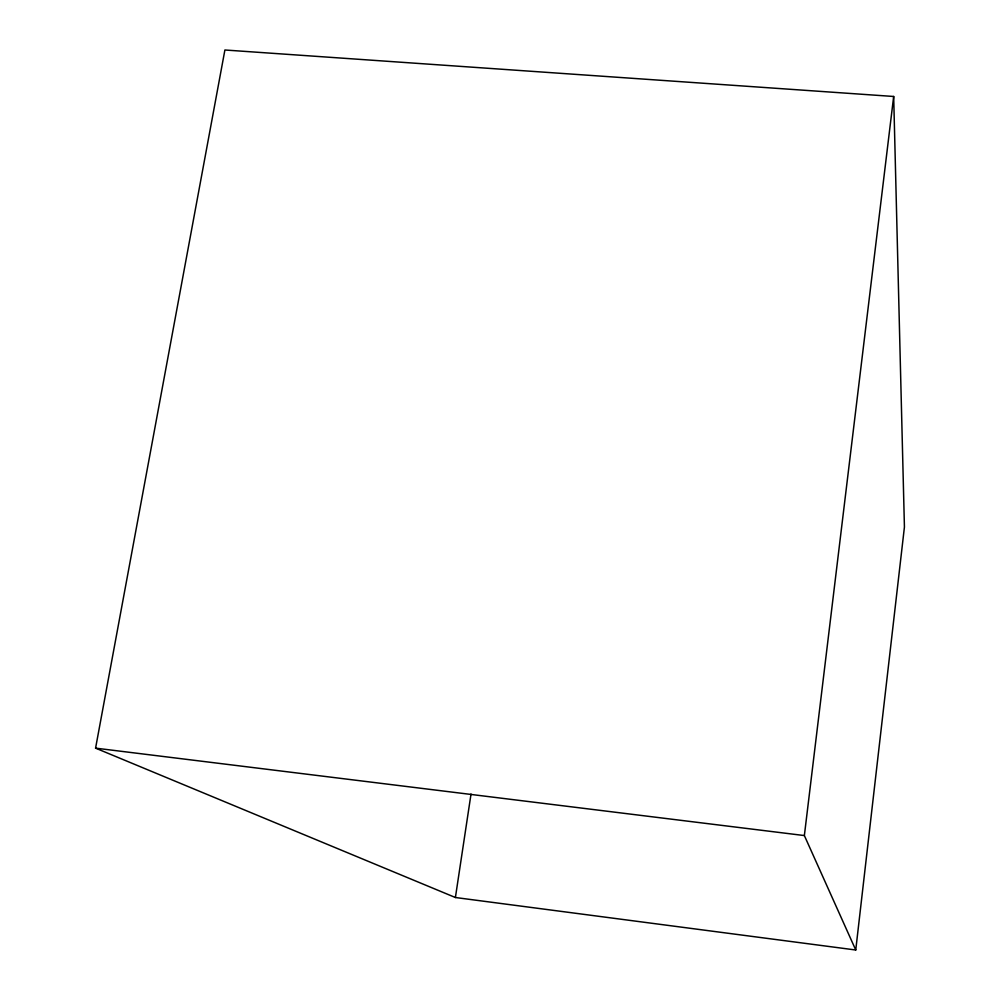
<?xml version="1.0" encoding="UTF-8"?>
<svg xmlns="http://www.w3.org/2000/svg" width="1000" height="1000" viewBox="0 0 1000 1000"><rect width="100%" height="100%" fill="white"/><g stroke="black" fill="none" stroke-linecap="round" stroke-linejoin="round"><path stroke-width="1.5" d="M855.75 950L904.425 527.038L893.675 96.475L224.9 50L95.575 748.138L455.4 897.513L855.75 950L804.362 835.562L893.675 96.475M455.4 897.513L471.025 794.025M95.575 748.138L804.362 835.562"/></g></svg>
